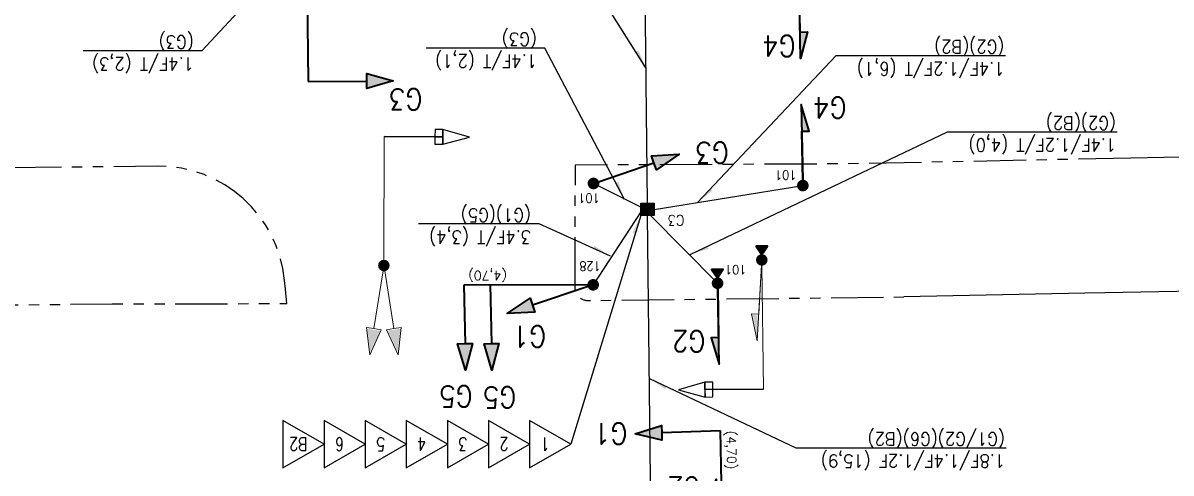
# Model space of a CAD drawing. Extents: x 206651 to 206861, y 7655817 to 7655966.
# Drawn here: x 206746.5 to 206790.04, y 7655871.31 to 7655888.39 of the extents above; entities that cross this region are included whole.
import ezdxf
from ezdxf.enums import TextEntityAlignment as Align

# ---------------------------------------------------------------- set-up
doc = ezdxf.new("R2010")
doc.units = 0
for name, pattern in [('HIDDEN', [9.524999999999999, 6.349999999999999, -3.174999999999999]), ('PHANTOM', [63.50000000000001, 31.75, -6.35, 6.35, -6.35, 6.35, -6.35]), ('PHANTOM4', [15.875000000000002, 7.9375, -1.5875, 1.5875, -1.5875, 1.5875, -1.5875]), ('SEM-RET', [0.5953124999999999, 0.396875, -0.1984375])]:
    doc.linetypes.add(name, pattern=pattern)
doc.layers.add('FIS_(C)Guia', color=7, linetype='PHANTOM4', lineweight=25, true_color=0x000000)
for name, color, linetype in [('Guia-Linha', 1, 'Continuous'), ('Guia-Projeto', 4, 'PHANTOM'), ('SEM_(C)Emenda', 13, 'Continuous'), ('SEM_(R)Colunas', 15, 'SEM-RET'), ('SEM_(U)CaixasSubt', 40, 'Continuous'), ('SEM_(U)EncaminhaoSubt', 50, 'Continuous'), ('SEM_chamadas', 13, 'Continuous'), ('SEM_fases', 15, 'Continuous'), ('SEM_textos', 15, 'Continuous')]:
    doc.layers.add(name, color=color, linetype=linetype)
for name, color, linetype, lineweight in [('SEM_(C)Geral', 160, 'Continuous', 40), ('SEM_(E)Colunas', 160, 'Continuous', 20), ('SEM_(R)Geral', 15, 'HIDDEN', 15)]:
    doc.layers.add(name, color=color, linetype=linetype, lineweight=lineweight)
doc.styles.add('ROMANS', font='romans__.ttf', dxfattribs={"height": 0.85})
doc.styles.get("Standard").update_dxf_attribs({"font": 'arial.ttf'})
doc.styles.add('TRZ_TEXTOS', font='romans.shx', dxfattribs={"width": 0.8})
doc.styles.add('TZ_PGT_R080', font='romans.shx', dxfattribs={"width": 0.8})
doc.styles.add('TZ_PGT_R090', font='romans.shx', dxfattribs={"width": 0.9})
doc.styles.add('TZ_TXT', font='txt.shx')
doc.dimstyles.new('Tranzum', dxfattribs={"dimtxt": 0.4, "dimasz": 0.3, "dimexe": 0.2, "dimexo": 0.5, "dimgap": 0.09, "dimtad": 1, "dimdec": 1, "dimzin": 0, "dimtxsty": 'TZ_TXT', "dimblk": 'OBLIQUE', "dimcen": 0.09, "dimadec": 0, "dimazin": 0, "dimtfac": 1, "dimtdec": 1, "dimtofl": 0, "dimtmove": 0, "dimatfit": 3, "dimldrblk": 'setinha', "dimfxl": 0.2, "dimtolj": 1, "dimtzin": 0, "dimarcsym": 0})

# ---------------------------------------------------------------- blocks, each defined once
blk = doc.blocks.new('*U214')
at = {"layer": 'SEM_(R)Colunas'}
h = blk.add_hatch(color=255, dxfattribs=at)
h.dxf.hatch_style = 1
edge = h.paths.add_edge_path()
edge.add_arc((2.274e-13, 0), 0.2200000000000273, 270, 450)
edge.add_arc((2.274e-13, 0), 0.2200000000000273, 90, 270)
at = {"layer": 'SEM_(R)Colunas', "color": 0, "linetype": 'ByBlock', "const_width": 0.03700000000000001, "flags": 128}
blk.add_lwpolyline([(0, -0.1949999999999363, 1), (0, 0.1949999999999364, 1)], format="xyb", close=True, dxfattribs=at)
at = {"layer": 'SEM_textos', "style": 'TZ_PGT_R090', "width": 0.9}
for tag, p in [('AEREO', (-0.4239824309200049, -0.4332264997065067)), ('SUBTERRANEO', (0.4706469117442903, -0.4999994768811517))]:
    blk.add_attdef(tag, text='', height=0.35, dxfattribs=at).set_placement(p, align=Align.MIDDLE_CENTER)
blk = doc.blocks.new('*E242')
blk.add_line((0.2, 0), (4.9, 0))
at = {"layer": 'SEM_textos', "style": 'TRZ_TEXTOS'}
blk.add_attdef('BRACO', (4.90000000116813, -0.2333333328086171), '', height=0.3499999999999999, rotation=180, dxfattribs=at)
blk = doc.blocks.new('*E243')
blk.add_lwpolyline([(0, 0), (-1.6275673e-08, -1.925480574348308), (0.2801481960462593, -1.925480576716343), (0.2801481960547101, -2.225480575499934), (-7.828558e-10, -3.231885409801564), (-0.2801481978371454, -2.225480572813703), (-0.2801481953013098, -1.925480571980278), (-7.67351e-11, -1.925480571991441), (3.696743e-10, -2.225480572396833), (-0.2801481978371454, -2.225480570028798), (0.2801481960547101, -2.225480575499934), (-8.86908e-11, -2.22548057548877)], close=True)
at = {"style": 'ROMANS'}
for tag, p, flags in [('TIPO', (0.43285716083633, -0.909810013201472), 3), ('MODELO', (0.43285716083633, -1.35981001320147), 7), ('SITUACAO', (0.43285716083633, -1.899810013201472), 1)]:
    blk.add_attdef(tag, p, '', height=0.36, dxfattribs=dict(at, flags=flags))
blk = doc.blocks.new('*E244')
blk.add_lwpolyline([(0.2, 0), (2.425480572396832, -8.86909e-11), (2.425480572797916, 0.280148196802261), (3.431885409801564, -7.828560000000001e-10), (2.425480572813701, -0.2801481978371458), (2.425480572396832, -8.86909e-11)])
at = {"color": 255}
blk.add_solid([(3.310604442320618, -6.440231e-10), (2.465480572730326, -0.2441185582874548), (2.465480572717701, 0.2441185574240707)], dxfattribs=at)
blk = doc.blocks.new('*E245')
blk.add_lwpolyline([(0.2, 0), (2.425480572396832, -8.86909e-11), (2.425480572797916, 0.280148196802261), (3.431885409801564, -7.828560000000001e-10), (2.425480572813701, -0.2801481978371458), (2.425480572396832, -8.86909e-11)])
at = {"color": 255}
blk.add_solid([(3.310604442320618, -6.440231e-10), (2.465480572730326, -0.2441185582874548), (2.465480572717701, 0.2441185574240707)], dxfattribs=at)
blk = doc.blocks.new('GF-Pededestre_(R)_tz')
blk.add_line((0.2, 0), (2.065480572396833, -1.418768e-10))
blk.add_lwpolyline([(2.065480572396833, -1.418768e-10), (2.065480572807004, -0.2801481978903317), (3.071885409801564, -8.600936e-10), (0.2000000000000001, 0)])
at = {"color": 255}
blk.add_solid([(2.105329692293289, -0.225200861876794), (2.105089063243818, -0.0335850635361545), (2.94707884235767, -0.0158062756085942)], dxfattribs=at)
blk = doc.blocks.new('*U219')
at = {"layer": 'SEM_(R)Geral'}
h = blk.add_hatch(color=255, dxfattribs=at)
h.dxf.hatch_style = 1
edge = h.paths.add_edge_path()
edge.add_line((0.1920497563639086, -0.0414582184938419), (0.4883612364560689, -0.2412250768304322))
edge.add_arc((0.5163114800921603, -0.1997668583365903), 0.0500000000000001, 236.0129940365041, 360)
edge.add_line((0.5663114800921603, -0.1997668583365903), (0.5663114800921604, 0.1997668583365899))
edge.add_arc((0.5163114800921603, 0.1997668583365899), 0.0500000000000001, 3.18e-14, 123.9870059634958)
edge.add_line((0.4883612364560693, 0.2412250768304319), (0.1920497563639086, 0.0414582184938419))
edge.add_arc((0.22, 0), 0.05, 123.9870059634958, 236.0129940365041)
at = {"layer": 'SEM_(R)Geral', "color": 0, "linetype": 'ByBlock', "ltscale": 0.5, "const_width": 0.03700000000000001}
blk.add_lwpolyline([(0.2060248781819542, -0.0207291092469209), (0.5023363582741146, -0.2204959675835113, 0.6007834548957943), (0.5413114800921603, -0.1997668583365903), (0.5413114800921603, 0.1997668583365899, 0.6007834548957947), (0.5023363582741146, 0.2204959675835109), (0.2060248781819544, 0.020729109246921, 0.5318548930698473)], format="xyb", close=True, dxfattribs=at)
blk = doc.blocks.new('*E246')
blk.add_line((0.2, 0), (4.9, 0))
at = {"layer": 'SEM_textos', "style": 'TRZ_TEXTOS'}
blk.add_attdef('BRACO', (4.90000000116813, -0.2333333328086171), '', height=0.3499999999999999, rotation=180, dxfattribs=at)
blk = doc.blocks.new('*E247')
blk.add_lwpolyline([(0, 0), (-1.6275673e-08, -1.925480574348308), (0.2801481960462593, -1.925480576716343), (0.2801481960547101, -2.225480575499934), (-7.828558e-10, -3.231885409801564), (-0.2801481978371454, -2.225480572813703), (-0.2801481953013098, -1.925480571980278), (-7.67351e-11, -1.925480571991441), (3.696743e-10, -2.225480572396833), (-0.2801481978371454, -2.225480570028798), (0.2801481960547101, -2.225480575499934), (-8.86908e-11, -2.22548057548877)], close=True)
at = {"style": 'ROMANS'}
for tag, p, flags in [('TIPO', (0.43285716083633, -0.909810013201472), 3), ('MODELO', (0.43285716083633, -1.35981001320147), 7), ('SITUACAO', (0.43285716083633, -1.899810013201472), 1)]:
    blk.add_attdef(tag, p, '', height=0.36, dxfattribs=dict(at, flags=flags))
blk = doc.blocks.new('_Oblique')
at = {"color": 0, "lineweight": -2}
blk.add_line((-0.5, -0.5), (0.5, 0.5), dxfattribs=at)
blk = doc.blocks.new('setinha')
at = {"color": 0}
blk.add_solid([(-2.403151441165391, 0.3676465620455929), (0, 0), (-2.399999999995998, 0)], dxfattribs=at)
blk = doc.blocks.new('IDemenda')
at = {"color": 0}
blk.add_lwpolyline([(-1.03950000135228, -0.600155605003238), (0, 0), (-1.039500000420957, 0.600155605003238)], close=True, dxfattribs=at)
at = {"color": 0, "lineweight": -2}
blk.add_attdef('EM', text='', height=0.35, dxfattribs=at).set_placement((-0.6300000003539026, 9.313226e-10), align=Align.MIDDLE_CENTER)
blk = doc.blocks.new('CxPI_tz')
blk.add_lwpolyline([(0.2556000000363383, 0.2342999999516451), (0.2556000000363383, -0.2342999999516451), (-0.2556000000363383, -0.2342999999516451), (-0.2556000000363383, 0.2342999999516451)], close=True)
blk = doc.blocks.new('*E239')
at = {"layer": 'FIS_(C)Guia', "elevation": 8382.561946688344, "flags": 128}
for points in [[(301.2447202321449, 158.5283640064299), (301.2447202035067, 158.5283640064299), (247.2988404664751, 158.0542996376753), (247.2988396060495, 158.0542996302247), (220.8166614710893, 158.0008618049324), (221.0278097083168, 155.8136124201119), (221.1538820582749, 154.5076499730349, 0.3893688847187389), (240.4699760074103, 137.15365825966), (263.9244776701629, 137.4040228463709), (289.4867616395308, 137.67688690871), (377.6887772978661, 137.7704516340027)], [(92.81797831161691, 135.9285050928593), (136.0047741339616, 136.792657263577), (177.100053483325, 136.9775519222021), (177.1579078758908, 155.5267922878265, 0.4180197769644119), (175.1382004517903, 157.5329329259694), (127.2525363747803, 156.9949993304908)]]:
    blk.add_lwpolyline(points, format="xyb", dxfattribs=at)
at = {"layer": 'Guia-Linha', "elevation": 8382.561946688344, "flags": 128}
for points in [[(96.75273324170428, 156.3752622157335), (99.78850278717744, 156.4315985701978), (127.2525369520839, 156.9949993379414)], [(0.3938876267840783, 154.6885252456872), (50.28153291082288, 155.5128719434142), (96.75273324170428, 156.3752622157335)]]:
    blk.add_lwpolyline(points, dxfattribs=at)
at = {"layer": 'Guia-Projeto', "elevation": 8382.561946688344, "flags": 128}
blk.add_lwpolyline([(0.2652745861128665, 134.0765589447655), (92.81797831161691, 135.928505089134)], dxfattribs=at)
blk = doc.blocks.new('GFV-200_(C)_tz')
blk.add_lwpolyline([(0, 0), (-8.86908e-11, -2.225480572396833), (0.2801481968022613, -2.225480572797918), (-7.828558e-10, -3.231885409801564), (-0.2801481978371457, -2.225480572813701), (-8.86908e-11, -2.225480572396833)])
blk.add_solid([(-7.828558e-10, -3.231885409801564), (-0.2801481978371457, -2.225480572813701), (0.2801481968022613, -2.225480572797918)])
blk = doc.blocks.new('GF-Pededestre_(C)_tz')
blk.add_line((0.2, 0), (2.065480572396833, -1.418768e-10))
blk.add_lwpolyline([(2.065480572396833, -1.418768e-10), (2.065480572807004, -0.2801481978903317), (3.071885409801564, -8.600936e-10), (0.2000000000000001, 0)])
blk.add_solid([(2.065480572807004, -0.2801481978903317), (2.065480572396833, -1.418768e-10), (3.071885409801564, -8.600936e-10)])
blk = doc.blocks.new('*U2262')
at = {"layer": 'SEM_(C)Geral', "linetype": 'ByBlock', "ltscale": 0.5}
h = blk.add_hatch(color=0, dxfattribs=at)
h.dxf.hatch_style = 1
edge = h.paths.add_edge_path()
edge.add_line((0.1920497563639086, -0.0414582184938419), (0.4883612364560689, -0.2412250768304322))
edge.add_arc((0.5163114800921603, -0.1997668583365903), 0.0500000000000001, 236.0129940365041, 360)
edge.add_line((0.5663114800921603, -0.1997668583365903), (0.5663114800921604, 0.1997668583365898))
edge.add_arc((0.5163114800921603, 0.1997668583365899), 0.0500000000000001, 3.18e-14, 123.9870059634958)
edge.add_line((0.4883612364560693, 0.2412250768304319), (0.1920497563639086, 0.0414582184938419))
edge.add_arc((0.22, 0), 0.05, 123.9870059634958, 236.0129940365041)
at = {"layer": 'SEM_(C)Geral', "color": 0, "linetype": 'ByBlock', "ltscale": 0.5, "const_width": 0.07}
blk.add_lwpolyline([(0.2116149269091727, -0.0124374655481525), (0.5079264070013327, -0.2122043238847429, 0.6007834548957947), (0.5313114800921604, -0.1997668583365903), (0.5313114800921604, 0.1997668583365899, 0.6007834548957912), (0.5079264070013331, 0.2122043238847425), (0.2116149269091727, 0.0124374655481526, 0.5318548930698473)], format="xyb", close=True, dxfattribs=at)
blk = doc.blocks.new('*U120')
at = {"layer": 'SEM_(E)Colunas'}
h = blk.add_hatch(color=255, dxfattribs=at)
h.dxf.hatch_style = 1
edge = h.paths.add_edge_path()
edge.add_arc((0, 4.163336342344337e-17), 0.1949999999999363, 270, 450)
edge.add_arc((0, 4.163336342344337e-17), 0.1949999999999363, 90, 270)
at = {"layer": 'SEM_(E)Colunas', "color": 0, "linetype": 'ByBlock', "const_width": 0.05, "flags": 128}
blk.add_lwpolyline([(0, -0.1949999999999363, 1), (0, 0.1949999999999364, 1)], format="xyb", close=True, dxfattribs=at)
at = {"layer": 'SEM_textos', "style": 'TZ_PGT_R090', "width": 0.9}
for tag, p in [('AEREO', (0.47, 0.5000000000000001)), ('SUBTERRANEO', (0.3132037803699372, -0.5850197089696708))]:
    blk.add_attdef(tag, text='', height=0.35, dxfattribs=at).set_placement(p, align=Align.MIDDLE_CENTER)
blk = doc.blocks.new('*U121')
at = {"layer": 'SEM_(E)Colunas'}
h = blk.add_hatch(color=255, dxfattribs=at)
h.dxf.hatch_style = 1
edge = h.paths.add_edge_path()
edge.add_arc((0, 4.163336342344337e-17), 0.1949999999999363, 270, 450)
edge.add_arc((0, 4.163336342344337e-17), 0.1949999999999363, 90, 270)
at = {"layer": 'SEM_(E)Colunas', "color": 0, "linetype": 'ByBlock', "const_width": 0.05, "flags": 128}
blk.add_lwpolyline([(0, -0.1949999999999363, 1), (0, 0.1949999999999364, 1)], format="xyb", close=True, dxfattribs=at)
at = {"layer": 'SEM_textos', "style": 'TZ_PGT_R090', "width": 0.9}
for tag, p in [('AEREO', (0.47, 0.5000000000000001)), ('SUBTERRANEO', (-0.5492540730227606, -0.7227661296585981))]:
    blk.add_attdef(tag, text='', height=0.35, dxfattribs=at).set_placement(p, align=Align.MIDDLE_CENTER)
blk = doc.blocks.new('*U2294')
at = {"layer": 'SEM_(E)Colunas'}
h = blk.add_hatch(color=255, dxfattribs=at)
h.dxf.hatch_style = 1
edge = h.paths.add_edge_path()
edge.add_arc((0, 4.163336342344337e-17), 0.1949999999999363, 270, 450)
edge.add_arc((0, 4.163336342344337e-17), 0.1949999999999363, 90, 270)
at = {"layer": 'SEM_(E)Colunas', "color": 0, "linetype": 'ByBlock', "const_width": 0.05, "flags": 128}
blk.add_lwpolyline([(0, -0.1949999999999363, 1), (0, 0.1949999999999364, 1)], format="xyb", close=True, dxfattribs=at)
at = {"layer": 'SEM_textos', "style": 'TZ_PGT_R090', "width": 0.9}
for tag, p in [('AEREO', (0.47, 0.5000000000000001)), ('SUBTERRANEO', (-0.8923581052984932, -0.3284369524429028))]:
    blk.add_attdef(tag, text='', height=0.35, dxfattribs=at).set_placement(p, align=Align.MIDDLE_CENTER)
blk = doc.blocks.new('*U2260')
at = {"layer": 'SEM_(E)Colunas'}
h = blk.add_hatch(color=255, dxfattribs=at)
h.dxf.hatch_style = 1
edge = h.paths.add_edge_path()
edge.add_arc((0, 4.163336342344337e-17), 0.1949999999999363, 270, 450)
edge.add_arc((0, 4.163336342344337e-17), 0.1949999999999363, 90, 270)
at = {"layer": 'SEM_(E)Colunas', "color": 0, "linetype": 'ByBlock', "const_width": 0.05, "flags": 128}
blk.add_lwpolyline([(0, -0.1949999999999363, 1), (0, 0.1949999999999364, 1)], format="xyb", close=True, dxfattribs=at)
at = {"layer": 'SEM_textos', "style": 'TZ_PGT_R090', "width": 0.9}
for tag, p in [('AEREO', (0.47, 0.5000000000000001)), ('SUBTERRANEO', (0.646513777505012, -0.399003426902968))]:
    blk.add_attdef(tag, text='', height=0.35, dxfattribs=at).set_placement(p, align=Align.MIDDLE_CENTER)
blk = doc.blocks.new('*U123')
at = {"layer": 'SEM_(E)Colunas'}
h = blk.add_hatch(color=255, dxfattribs=at)
h.dxf.hatch_style = 1
edge = h.paths.add_edge_path()
edge.add_arc((0, 4.163336342344337e-17), 0.1949999999999363, 270, 450)
edge.add_arc((0, 4.163336342344337e-17), 0.1949999999999363, 90, 270)
at = {"layer": 'SEM_(E)Colunas', "color": 0, "linetype": 'ByBlock', "const_width": 0.05, "flags": 128}
blk.add_lwpolyline([(0, -0.1949999999999363, 1), (0, 0.1949999999999364, 1)], format="xyb", close=True, dxfattribs=at)
at = {"layer": 'SEM_textos', "style": 'TZ_PGT_R090', "width": 0.9}
for tag, p in [('SUBTERRANEO', (0.1687821348424644, 0.5569302054261382)), ('AEREO', (0.47, 0.5000000000000001))]:
    blk.add_attdef(tag, text='', height=0.35, dxfattribs=at).set_placement(p, align=Align.MIDDLE_CENTER)
blk = doc.blocks.new('*U124')
at = {"layer": 'SEM_(E)Colunas'}
h = blk.add_hatch(color=255, dxfattribs=at)
h.dxf.hatch_style = 1
edge = h.paths.add_edge_path()
edge.add_arc((0, 4.163336342344337e-17), 0.1949999999999363, 270, 450)
edge.add_arc((0, 4.163336342344337e-17), 0.1949999999999363, 90, 270)
at = {"layer": 'SEM_(E)Colunas', "color": 0, "linetype": 'ByBlock', "const_width": 0.05, "flags": 128}
blk.add_lwpolyline([(0, -0.1949999999999363, 1), (0, 0.1949999999999364, 1)], format="xyb", close=True, dxfattribs=at)
at = {"layer": 'SEM_textos', "style": 'TZ_PGT_R090', "width": 0.9}
for tag, p in [('AEREO', (0.47, 0.5000000000000001)), ('SUBTERRANEO', (-0.6894524765556103, -0.5146659932891313))]:
    blk.add_attdef(tag, text='', height=0.35, dxfattribs=at).set_placement(p, align=Align.MIDDLE_CENTER)
blk = doc.blocks.new('*U125')
at = {"layer": 'SEM_(E)Colunas'}
h = blk.add_hatch(color=255, dxfattribs=at)
h.dxf.hatch_style = 1
edge = h.paths.add_edge_path()
edge.add_arc((0, 4.163336342344337e-17), 0.1949999999999363, 270, 450)
edge.add_arc((0, 4.163336342344337e-17), 0.1949999999999363, 90, 270)
at = {"layer": 'SEM_(E)Colunas', "color": 0, "linetype": 'ByBlock', "const_width": 0.05, "flags": 128}
blk.add_lwpolyline([(0, -0.1949999999999363, 1), (0, 0.1949999999999364, 1)], format="xyb", close=True, dxfattribs=at)
at = {"layer": 'SEM_textos', "style": 'TZ_PGT_R090', "width": 0.9}
for tag, p in [('SUBTERRANEO', (-0.3173645731766134, 0.5928909476985749)), ('AEREO', (0.47, 0.5000000000000001))]:
    blk.add_attdef(tag, text='', height=0.35, dxfattribs=at).set_placement(p, align=Align.MIDDLE_CENTER)
blk = doc.blocks.new('*U126')
at = {"layer": 'SEM_(E)Colunas'}
h = blk.add_hatch(color=255, dxfattribs=at)
h.dxf.hatch_style = 1
edge = h.paths.add_edge_path()
edge.add_arc((0, 4.163336342344337e-17), 0.1949999999999363, 270, 450)
edge.add_arc((0, 4.163336342344337e-17), 0.1949999999999363, 90, 270)
at = {"layer": 'SEM_(E)Colunas', "color": 0, "linetype": 'ByBlock', "const_width": 0.05, "flags": 128}
blk.add_lwpolyline([(0, -0.1949999999999363, 1), (0, 0.1949999999999364, 1)], format="xyb", close=True, dxfattribs=at)
at = {"layer": 'SEM_textos', "style": 'TZ_PGT_R090', "width": 0.9}
for tag, p in [('SUBTERRANEO', (0.5507628492597599, 0.4501229884242234)), ('AEREO', (0.47, 0.5000000000000001))]:
    blk.add_attdef(tag, text='', height=0.35, dxfattribs=at).set_placement(p, align=Align.MIDDLE_CENTER)
blk = doc.blocks.new('*U179')
at = {"layer": 'SEM_(E)Colunas'}
h = blk.add_hatch(color=255, dxfattribs=at)
h.dxf.hatch_style = 1
edge = h.paths.add_edge_path()
edge.add_arc((0, 4.163336342344337e-17), 0.1949999999999363, 270, 450)
edge.add_arc((0, 4.163336342344337e-17), 0.1949999999999363, 90, 270)
at = {"layer": 'SEM_(E)Colunas', "color": 0, "linetype": 'ByBlock', "const_width": 0.05, "flags": 128}
blk.add_lwpolyline([(0, -0.1949999999999363, 1), (0, 0.1949999999999364, 1)], format="xyb", close=True, dxfattribs=at)
at = {"layer": 'SEM_textos', "style": 'TZ_PGT_R090', "width": 0.9}
for tag, p in [('SUBTERRANEO', (-0.8960790143103513, 0.3979814412953203)), ('AEREO', (0.47, 0.5000000000000001))]:
    blk.add_attdef(tag, text='', height=0.35, dxfattribs=at).set_placement(p, align=Align.MIDDLE_CENTER)
blk = doc.blocks.new('*U180')
at = {"layer": 'SEM_(E)Colunas'}
h = blk.add_hatch(color=255, dxfattribs=at)
h.dxf.hatch_style = 1
edge = h.paths.add_edge_path()
edge.add_arc((0, 4.163336342344337e-17), 0.1949999999999363, 270, 450)
edge.add_arc((0, 4.163336342344337e-17), 0.1949999999999363, 90, 270)
at = {"layer": 'SEM_(E)Colunas', "color": 0, "linetype": 'ByBlock', "const_width": 0.05, "flags": 128}
blk.add_lwpolyline([(0, -0.1949999999999363, 1), (0, 0.1949999999999364, 1)], format="xyb", close=True, dxfattribs=at)
at = {"layer": 'SEM_textos', "style": 'TZ_PGT_R090', "width": 0.9}
for tag, p in [('AEREO', (0.47, 0.5000000000000001)), ('SUBTERRANEO', (0.11997092891371, -0.7063277841596061))]:
    blk.add_attdef(tag, text='', height=0.35, dxfattribs=at).set_placement(p, align=Align.MIDDLE_CENTER)
blk = doc.blocks.new('*U181')
at = {"layer": 'SEM_(E)Colunas'}
h = blk.add_hatch(color=255, dxfattribs=at)
h.dxf.hatch_style = 1
edge = h.paths.add_edge_path()
edge.add_arc((0, 4.163336342344337e-17), 0.1949999999999363, 270, 450)
edge.add_arc((0, 4.163336342344337e-17), 0.1949999999999363, 90, 270)
at = {"layer": 'SEM_(E)Colunas', "color": 0, "linetype": 'ByBlock', "const_width": 0.05, "flags": 128}
blk.add_lwpolyline([(0, -0.1949999999999363, 1), (0, 0.1949999999999364, 1)], format="xyb", close=True, dxfattribs=at)
at = {"layer": 'SEM_textos', "style": 'TZ_PGT_R090', "width": 0.9}
for tag, p in [('SUBTERRANEO', (0.718018298073468, 0.2880152032660193)), ('AEREO', (0.47, 0.5000000000000001))]:
    blk.add_attdef(tag, text='', height=0.35, dxfattribs=at).set_placement(p, align=Align.MIDDLE_CENTER)
blk = doc.blocks.new('*E241')
at = {"layer": 'SEM_(C)Geral'}
h = blk.add_hatch(color=255, dxfattribs=at)
h.paths.add_polyline_path([(13.30165369560791, 2.885524436831474), (8.501197380096073, 2.808635756373405), (8.544230597292426, 0.1219063960015774), (13.34468691268785, 0.1987950764596462)])
h.paths.add_polyline_path([(12.75370654821245, 2.319738682359457), (9.066983134684506, 2.260688606649637), (9.092177744571472, 0.6876921504735947), (12.778901157983, 0.7467422261834145)], flags=16)
blk.add_hatch(color=256, dxfattribs=at).paths.add_polyline_path([(12.63564372920746, 2.19783229008317), (9.188889529172684, 2.142625786364079), (9.210240563460047, 0.8095985427498817), (12.65699476361124, 0.8648050464689732)])
for p, q in [((18.80345895720029, 105.8015499189496, 4.392236674524473e-08), (19.15545841524226, 87.00484609976411, 4.392236674524473e-08)), ((39.25534032828955, 64.84350048005581, 2.94243760866955e-06), (58.05532253343927, 64.86893973127007, 2.94243760866955e-06)), ((81.85775305013021, 18.79822724312544, 2.938566799338896e-06), (81.69551021555753, 33.99736087024212, 2.938566799338896e-06))]:
    blk.add_line(p, q, dxfattribs=at)
at = {"layer": 'SEM_(C)Geral', "elevation": 2.938566799338896e-06}
for points in [[(39.21422128457425, 65.09559731930494), (47.65859437998233, 67.91282619163394), (47.30395565748995, 68.97582172229886), (51.47730124261079, 69.18683091923594), (48.0132331068985, 66.84983066096902), (47.65859437998233, 67.91282619163394)], [(37.6504828647835, 49.19444289430976), (29.22859224568901, 46.31069985032082), (29.59160391168052, 45.25053446367383), (25.42005238876527, 45.00661614909768), (28.86558057550656, 47.3708652369678), (29.22859224568901, 46.31069985032082)]]:
    blk.add_lwpolyline(points, dxfattribs=at)
for points in [[(13.41971651449649, 3.007430832833052), (8.37929098572431, 2.926698572933674), (8.42616777817102, 0), (13.46659330717603, 0.08073225989937782)], [(12.69467513865175, 2.258785482496023), (9.127936331986803, 2.201657198369503), (9.15120915401576, 0.7486453503370285), (12.7179479606807, 0.8057736344635487)]]:
    blk.add_lwpolyline(points, close=True, dxfattribs=at)
at = {"layer": 'SEM_(C)Geral'}
for points in [[(51.47730124261079, 69.18683091923594, 2.938566799338896e-06), (48.0132331068985, 66.84983066096902, 2.938566799338896e-06), (47.30395565748995, 68.97582172229886, 2.938566799338896e-06)], [(25.42005238876527, 45.00661614909768, 2.938566799338896e-06), (28.86558057550656, 47.3708652369678, 2.938566799338896e-06), (29.59160391168052, 45.25053446367383, 2.938566799338896e-06)]]:
    blk.add_solid(points, dxfattribs=at)
at = {"layer": 'SEM_(C)Geral', "extrusion": (0, 0, -1), "zscale": -3.999999875899996}
for p, xscale, yscale, rotation in [((-39.87351072250249, 119.6932467259467, -2.938566799338896e-06), 3.999999875899993, 3.999999875899993, 180.3672460414215), ((-18.78679008219706, 106.6013564988971, -4.392219434525016e-08), 3.999999875899996, 3.999999875899996, 265.3238886214345), ((-7.237977849169056, 18.21831210702658, -4.392236674524473e-08), 3.999999875899997, 3.999999875899997, 88.92716689405997), ((-37.41704445328878, 7.431180562824011, -2.938566799338896e-06), 3.999999875899996, 3.999999875899996, 179.5079073002794)]:
    blk.add_blockref('GF-Pededestre_(C)_tz', p, dxfattribs=dict(at, xscale=xscale, yscale=yscale, rotation=rotation))
at = {"layer": 'SEM_(C)Geral'}
for name, p, xscale, yscale, zscale, rotation in [('GF-Pededestre_(C)_tz', (83.50880048641784, 119.4135557375848, 2.938566799338896e-06), 3.999999875899996, 3.999999875899996, 3.999999875899996, 179.6327537980375), ('*U2262', (18.78848025688285, 106.6014096550643, 4.392236674524473e-08), 3.999999875899996, 3.999999875899996, 3.999999875899996, 91.07283311149358), ('GFV-200_(C)_tz', (19.15545841535868, 87.0048461034894, 4.392236674524473e-08), 3.999999875899996, 3.999999875899996, 3.999999875899996, 91.97520222510062), ('GF-Pededestre_(C)_tz', (19.5810099618634, 64.6005522608757, 4.392236674524473e-08), 3.999999875899993, 3.999999875899993, 3.999999875899993, 91.07283311213645), ('GFV-200_(C)_tz', (54.05532631961478, 64.86352712288499, 2.94243760866955e-06), 3.999999875899997, 3.999999875899997, 3.999999875899997, 181.070322035338), ('GFV-200_(C)_tz', (58.05532253343927, 64.86893973127007, 2.94243760866955e-06), 3.999999875899997, 3.999999875899997, 3.999999875899997, 181.070322035338), ('*U2262', (19.58100996151416, 64.6005522608757, 4.392219434525016e-08), 3.999999875899997, 3.999999875899997, 3.999999875899997, 271.0728331114935), ('GF-Pededestre_(C)_tz', (6.647039007943476, 49.77433333173394, 2.938566799338896e-06), 3.999999875899997, 3.999999875899997, 3.999999875899997, 271.0728331122746), ('GFV-200_(C)_tz', (81.69551021555753, 33.99736087396741, 2.938566799338896e-06), 3.999999875899996, 3.999999875899996, 3.999999875899996, 270.6115793747348), ('GF-Pededestre_(C)_tz', (79.99769116946345, 7.796899434179068, 2.938566799338896e-06), 3.999999875899994, 3.999999875899994, 3.999999875899994, 180.492092915876), ('*U2262', (79.99769116585458, 7.796899434179068, 2.938566626938901e-06), 3.999999875899994, 3.999999875899994, 3.999999875899994, 0.4920929152331162), ('*U2262', (37.41704445689766, 7.43118054792285, 2.938566626938901e-06), 3.999999875899994, 3.999999875899994, 3.999999875899994, 180.4920929152331)]:
    blk.add_blockref(name, p, dxfattribs=dict(at, xscale=xscale, yscale=yscale, zscale=zscale, rotation=rotation))
at = {"layer": 'SEM_(E)Colunas', "xscale": 3.999999875899996, "yscale": 3.999999875899996, "zscale": 3.999999875899996}
for name, p, values in [('*U125', (39.87351070760133, 119.6932458058, 2.937591821048844e-06), {'SUBTERRANEO': '101'}), ('*U126', (83.50880046383327, 119.4135545603931, 2.93757545014472e-06), {'SUBTERRANEO': '101'}), ('*U179', (18.7884802420981, 106.6014091894031, 3.999999875899979e-08), {'SUBTERRANEO': '128'}), ('*U124', (19.58100994672941, 64.60055108368397, 4.29867792669571e-08), {'SUBTERRANEO': '101'}), ('*U180', (38.45534042079316, 64.84241794422269, 2.938566799338896e-06), {'SUBTERRANEO': '128'}), ('*U123', (38.4073432534592, 49.45359857752919, 2.937697322430976e-06), {'SUBTERRANEO': '101'}), ('*U2260', (6.647038985126073, 49.77433213964105, 2.937580907112761e-06), {'SUBTERRANEO': '101'}), ('*U181', (81.8662921388991, 17.99827237799764, 2.93414301724672e-06), {'SUBTERRANEO': '128'}), ('*U2294', (7.237977834267895, 18.21831092238426, 4.298859825630432e-08), {'SUBTERRANEO': '101'}), ('*U121', (37.41704444176366, 7.431179348379374, 2.93750632854953e-06), {'SUBTERRANEO': '101'}), ('*U120', (79.99769115852041, 7.796898491680622, 2.937539070357778e-06), {'SUBTERRANEO': '101'})]:
    blk.add_blockref(name, p, dxfattribs=at).add_auto_attribs(values)
at = {"layer": 'SEM_fases', "color": 160, "lineweight": 25, "char_height": 3.199999900719997, "attachment_point": 1, "rotation": 359.9999999922737, "style": 'TZ_PGT_R090'}
for s, insert in [('G6', (49.7169826378472, 125.0568104013801, 4.392219434525016e-08)), ('G6', (66.83719878186321, 124.1334178298712, 4.392219434525016e-08)), ('G2', (22.16515877909342, 97.23207869753242, 4.392219434525016e-08)), ('G1', (33.24110848197097, 89.01882363110781, 2.938566799338896e-06)), ('G5', (50.10792044581694, 83.50527792796493, 4.392219434525016e-08)), ('G5', (56.72584690871963, 83.35146075487137, 4.392219434525016e-08)), ('G2', (21.41885102257447, 75.02084550634027, 4.392219434525016e-08)), ('G1', (45.57214665677247, 74.28126702457666, 2.938566799338896e-06)), ('G3', (17.86256894931512, 46.37684427574277, 4.392219434525016e-08)), ('G4', (4.315552359912544e-10, 39.52740909159184, 4.392219434525016e-08)), ('G3', (64.34279100954382, 38.29109473153949, 4.392219434525016e-08)), ('G4', (7.719546673901732, 30.18448111414909, 4.392219434525016e-08)), ('G7', (47.55620782271808, 6.434976264834404, 4.392219434525016e-08)), ('G7', (65.46224949447287, 6.582903474569321, 4.392219434525016e-08))]:
    blk.add_mtext_dynamic_manual_height_columns(s, width=5.171297156349184, gutter_width=59.99999813849995, heights=[3.427534474636507], dxfattribs=dict(at, insert=insert))
at = {"layer": 'SEM_textos', "style": 'TRZ_TEXTOS'}
for height, rotation, oblique, width, p in [(1.399999956587054, 91.0728331137214, 359.9999999932998, 0.9999999989166211, (18.22228872423375, 86.98737094551325, 4.392236674524473e-08)), (1.399999954021079, 0.07752993022146398, 1.510572640414283e-08, 1.000000001808953, (51.52488211352693, 62.72676782682538, 2.94243760866955e-06))]:
    blk.add_text('(4,70)', height=height, rotation=rotation, dxfattribs=dict(at, oblique=oblique, width=width)).set_placement(p)
blk = doc.blocks.new('522B')
at = {"layer": 'SEM_(C)Emenda'}
h = blk.add_hatch(color=256, dxfattribs=at)
h.dxf.hatch_style = 1
h.paths.add_polyline_path([(612.9252659617923, 337.4805326089263), (612.9330527889542, 339.3549163788557), (610.86057540623, 339.3329998366535), (610.8805825120071, 337.4587066695094)])
at = {"layer": 'SEM_(U)EncaminhaoSubt', "transparency": 33554687}
for points in [[(611.1839280918939, 401.4792539738119), (611.8819385282695, 339.3439023531973)], [(611.4605412071105, 339.3394041620195), (601.2634172755061, 349.6137144565582)], [(612.9116631791694, 338.7548599652946), (620.1377477357164, 349.855580303818)], [(610.8705789588857, 338.3958532586694), (588.3294463205384, 334.787495534867)], [(612.9188616385218, 338.0804984085262), (620.0897505823523, 334.4667619653046)], [(611.9029936658917, 337.4696203842759), (612.3682433499489, 296.0541182942688)]]:
    blk.add_lwpolyline(points, dxfattribs=at)
for name, p in [('*E239', (445.7810166191235, 194.701740603894, -8382.561946688344)), ('*E241', (581.682407316553, 285.0131623856723, -2.938566799338896e-06))]:
    blk.add_blockref(name, p)
at = {"yscale": 3.999999875899996, "zscale": 3.999999875899996}
for name, p, xscale, rotation in [('*E247', (594.2758620001841, 365.6761620678008, 2149.677554821066), -3.999999875899996, 90.56862780870163), ('*E243', (651.8373145235237, 327.3240457214415, 2150.2413993438), -3.999999875899997, 269.5961552585547)]:
    blk.add_blockref(name, p, dxfattribs=dict(at, xscale=xscale, rotation=rotation))
at = {"layer": 'SEM_(C)Emenda', "ltscale": 10}
ref = blk.add_blockref('IDemenda', (623.5398685986875, 374.0418559238315), dxfattribs=dict(at, xscale=5.999999813849994, yscale=5.999999813849994, zscale=3.999999875899996, rotation=179.9999999922736))
ref.add_attrib('EM', '1', dxfattribs={"layer": '0', "color": 0, "height": 1.999999937949998, "style": 'TZ_PGT_R080', "width": 0.8}).set_placement((627.4149637209484, 374.0418559238315), align=Align.MIDDLE_CENTER)
ref = blk.add_blockref('IDemenda', (629.7768684107577, 374.0418559201062), dxfattribs=dict(at, xscale=5.999999813849994, yscale=5.999999813849994, zscale=3.999999875899996, rotation=179.9999999922736))
ref.add_attrib('EM', '2', dxfattribs={"layer": '0', "color": 0, "height": 1.999999937949998, "style": 'TZ_PGT_R080', "width": 0.8}).set_placement((633.651963532553, 374.0418559201062), align=Align.MIDDLE_CENTER)
ref = blk.add_blockref('IDemenda', (636.0138682224788, 374.0418559126556), dxfattribs=dict(at, xscale=5.999999813849994, yscale=5.999999813849994, zscale=3.999999875899996, rotation=179.9999999922736))
ref.add_attrib('EM', '3', dxfattribs={"layer": '0', "color": 0, "height": 1.999999937949998, "style": 'TZ_PGT_R080', "width": 0.8}).set_placement((639.8889633446233, 374.0418559126556), align=Align.MIDDLE_CENTER)
ref = blk.add_blockref('IDemenda', (642.2508680341998, 374.0418559126556), dxfattribs=dict(at, xscale=5.999999813849994, yscale=5.999999813849994, zscale=3.999999875899996, rotation=179.9999999922736))
ref.add_attrib('EM', '4', dxfattribs={"layer": '0', "color": 0, "height": 1.999999937949998, "style": 'TZ_PGT_R080', "width": 0.8}).set_placement((646.1259631563444, 374.0418559126556), align=Align.MIDDLE_CENTER)
ref = blk.add_blockref('IDemenda', (648.4878678459208, 374.0418559201062), dxfattribs=dict(at, xscale=5.999999813849994, yscale=5.999999813849994, zscale=3.999999875899996, rotation=179.9999999922736))
ref.add_attrib('EM', '5', dxfattribs={"layer": '0', "color": 0, "height": 1.999999937949998, "style": 'TZ_PGT_R080', "width": 0.8}).set_placement((652.362962967949, 374.0418559201062), align=Align.MIDDLE_CENTER)
ref = blk.add_blockref('IDemenda', (654.7248676579911, 374.0418559201062), dxfattribs=dict(at, xscale=5.999999813849994, yscale=5.999999813849994, zscale=3.999999875899996, rotation=179.9999999922736))
ref.add_attrib('EM', '6', dxfattribs={"layer": '0', "color": 0, "height": 1.999999937949998, "style": 'TZ_PGT_R080', "width": 0.8}).set_placement((658.5999627797864, 374.0418559163809), align=Align.MIDDLE_CENTER)
ref = blk.add_blockref('IDemenda', (660.9618674695957, 374.0418559163809), dxfattribs=dict(at, xscale=5.999999813849994, yscale=5.999999813849994, zscale=3.999999875899996, rotation=179.9999999922736))
ref.add_attrib('EM', 'B2', dxfattribs={"layer": '0', "color": 0, "height": 1.999999937949998, "style": 'TZ_PGT_R080', "width": 0.8}).set_placement((664.8369625919731, 374.0418559163809), align=Align.MIDDLE_CENTER)
at = {"layer": 'SEM_(R)Colunas', "xscale": 3.999999875899996, "yscale": 3.999999875899996, "zscale": 3.999999875899996, "rotation": 179.9999999922736}
for p in [(594.5562196704559, 346.0781678967178, 2149.677554821066), (651.8896150342189, 346.9239753298461, 2150.2413993438)]:
    blk.add_blockref('*U214', p, dxfattribs=at)
at = {"layer": 'SEM_(R)Geral'}
for name, p, xscale, yscale, zscale, rotation in [('*E246', (594.5562196749961, 346.0781678967178, 2149.677554821066), 3.999999875899996, 3.999999875899996, 3.999999875899996, 90.81958468345735), ('*E245', (651.8896150386427, 346.9239753298461, 2150.2413993438), -3.999999875899996, 3.999999875899996, 3.999999875899996, 279.0957818274198), ('*E244', (651.8896150337532, 346.9239753298461, 2150.2413993438), 3.999999875899997, 3.999999875899997, 3.999999875899997, 81.05837053954943), ('GF-Pededestre_(R)_tz', (594.5562196749961, 346.0781678967178, 2149.677554821066), 3.999999875899996, 3.999999875899996, 3.999999875899996, 86.82098059959026), ('*U219', (594.5562196709216, 346.0781678967178, 2149.677554821066), 3.999999875899996, 3.999999875899996, 3.999999875899996, 269.9999999922736), ('*E242', (651.8896150337532, 346.9239753298461, 2150.2413993438), 3.999999875899996, 3.999999875899996, 3.999999875899996, 269.8471121333102)]:
    blk.add_blockref(name, p, dxfattribs=dict(at, xscale=xscale, yscale=yscale, zscale=zscale, rotation=rotation))
at = {"layer": 'SEM_(U)CaixasSubt', "lineweight": 0, "xscale": 3.999999875899996, "yscale": 3.999999875899996, "zscale": 3.999999875899996, "rotation": 0.611579451015817}
blk.add_blockref('CxPI_tz', (611.892920683953, 338.4067662172019), dxfattribs=at)
at = {"layer": 'SEM_chamadas', "char_height": 1.999999937949998, "attachment_point": 4, "rotation": 359.9999999922737, "style": 'TZ_PGT_R090'}
for s, insert in [('1.8F/1.4F/1.2F (15,9)\\P(G1/G2)(G6)(B2)', (557.6503825152759, 374.6050974801183)), ('3.4F/T (3,4)\\P(G1)(G5)', (629.5510401437059, 340.6102129966021)), ('1.4F/1.2F/T (4,0)\\P(G2)(B2)', (540.8019600659609, 326.6333314403892)), ('1.4F/1.2F/T (6,1)\\P(G2)(B2)', (557.739491281216, 315.0570409111679)), ('1.4F/T (2,1)\\P(G3)', (628.649195328122, 313.9072718136013)), ('1.4F/T (2,3)\\P(G3)', (680.7026060238713, 314.3319245204329))]:
    blk.add_mtext(s, dxfattribs=dict(at, insert=insert))
at = {"layer": 'SEM_textos', "insert": (607.5580291607184, 340.0704006068408), "char_height": 1.599999950359999, "attachment_point": 5, "rotation": 359.99999998975227, "line_spacing_factor": 0.9, "style": 'TZ_PGT_R090'}
blk.add_mtext('C3', dxfattribs=at)
at = {"layer": 'SEM_(C)Emenda', "ltscale": 10}
blk.add_leader([(612.9052588563645, 339.3548257686198), (623.5398685986875, 374.0418559238315)], dimstyle='Tranzum', override={"dimscale": 3.999999875899996, "dimtad": 3}, dxfattribs=at)
at = {"layer": 'SEM_chamadas', "annotation_type": 0, "has_hookline": 1, "horizontal_direction": (1, -1.348501314817007e-10, 0)}
for points, hookline_direction, text_width in [([(611.6041753379395, 364.0697697661817), (589.3811005693098, 374.5883480765954), (588.1811006065398, 374.5883480767572)], 1, 30.59999905063496), ([(605.3993398043094, 345.2293486893177), (566.3612497400347, 326.6165820376985), (565.1612497772647, 326.6165820378603)], 1, 24.42857067067496), ([(617.5120098027401, 345.5186069831252), (628.3510401809182, 340.6102129976458), (629.5510401436882, 340.6102129974839)], 0, 16.97142804488998), ([(604.3320489515318, 337.3416237235069), (583.2987809552899, 315.0402915084772), (582.0987809925199, 315.040291508639)], 1, 24.42857067067496), ([(615.3946597947506, 336.9140456020832), (627.4491953653343, 313.907271814645), (628.6491953281043, 313.9072718144831)], 0, 16.71428519572498), ([(612.1338309267303, 316.9209958836436), (619.0668138950424, 305.9063505131012), (620.2668138578124, 305.9063505129394)], 0, 39.17142735613497), ([(665.6061672846554, 299.3209290094674), (679.5026060610836, 314.3319245214767), (680.7026060238536, 314.3319245213148)], 0, 16.71428519572498)]:
    blk.add_leader(points, dimstyle='Tranzum', override={"dimscale": 3.999999875899996, "dimtad": 3}, dxfattribs=dict(at, hookline_direction=hookline_direction, text_width=text_width))

msp = doc.modelspace()

# ---------------------------------------------------------------- block references
at = {"xscale": 0.2500000077644566, "yscale": 0.2500000077644566, "zscale": 0.2500000077644566, "rotation": 179.9999999980856}
msp.add_blockref('522B', (206923.1569147927, 7655965.914254254), dxfattribs=at)

doc.saveas('drawing.dxf')
